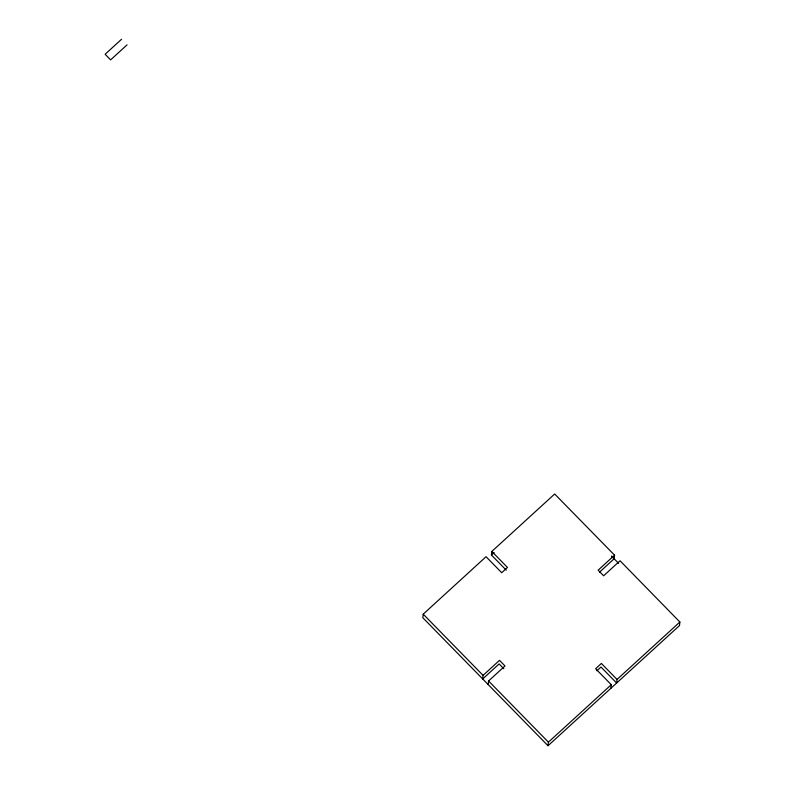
<?xml version="1.0" encoding="UTF-8"?>
<svg xmlns="http://www.w3.org/2000/svg" width="785" height="785" viewBox="0 0 785 785"><rect width="100%" height="100%" fill="white"/><g stroke="black" fill="none" stroke-linecap="round" stroke-linejoin="round"><path stroke-width="1.18" d="M491.822 551.443L507.473 567.447L501.713 572.707L486.062 556.712L423.213 614.155L422.83 617.746L548.028 745.75L679.486 625.586L679.869 622.005L620.042 560.775L603.616 575.797L598.131 570.185L614.557 555.162L554.671 494L491.822 551.443L491.439 555.034L506.266 570.185M488.182 684.559L488.564 680.968L504.99 665.955L499.505 660.342L483.079 675.365L482.697 678.946L499.123 663.924L503.823 668.732M548.028 745.75L548.411 742.159L611.27 684.706L595.619 668.712L601.379 663.443L617.03 679.447L616.647 683.029L600.996 667.034L596.875 670.792M599.475 572.187L614.174 558.753L614.557 555.162M610.887 688.298L611.27 684.706M121.567 39.25L105.131 54.273L110.616 59.876L127.052 44.863M491.439 555.034L494.138 552.571M617.03 679.447L679.869 622.005M611.741 556.33L618.6 563.336M611.603 556.133L614.174 558.753M423.213 614.155L483.079 675.365M488.564 680.968L548.411 742.159"/></g></svg>
